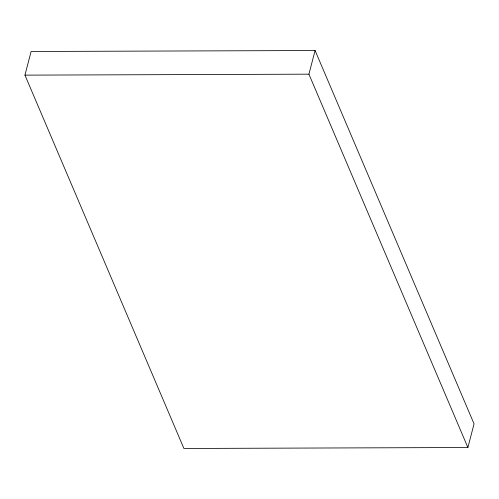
<?xml version="1.0" encoding="UTF-8"?>
<svg xmlns="http://www.w3.org/2000/svg" width="499" height="499" viewBox="0 0 499 499"><rect width="100%" height="100%" fill="white"/><g stroke="black" fill="none" stroke-linecap="round" stroke-linejoin="round"><path stroke-width="0.75" d="M24.95 75.137L31.106 51.491L315.087 50.524L474.05 423.863L467.894 447.509L183.913 448.476L24.95 75.137L308.925 74.17L467.894 447.509M308.925 74.17L315.087 50.524"/></g></svg>
